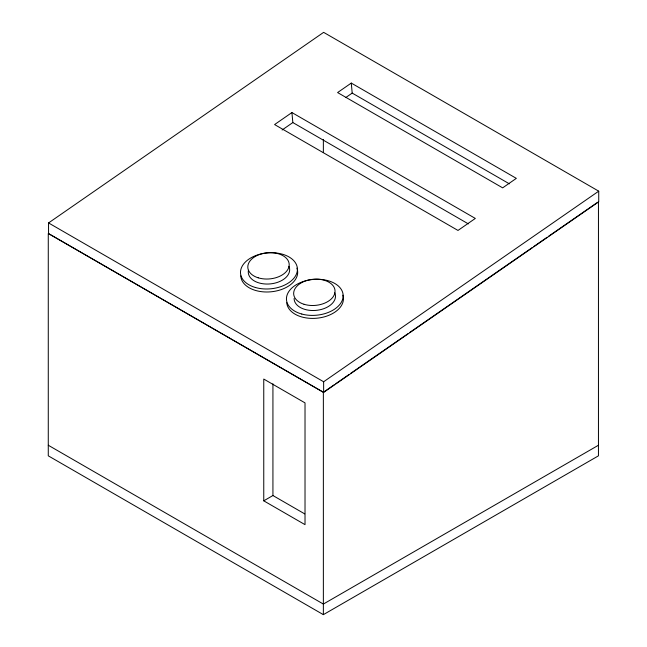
<?xml version="1.0" encoding="UTF-8"?>
<svg xmlns="http://www.w3.org/2000/svg" width="647" height="647" viewBox="0 0 647 647"><rect width="100%" height="100%" fill="white"/><g stroke="black" fill="none" stroke-linecap="round" stroke-linejoin="round"><path stroke-width="0.97" d="M48.549 222.94L323.637 32.35L598.726 191.172L598.726 201.815L323.637 392.397L48.549 233.575L48.549 222.94L323.637 381.762L323.637 392.397M291.926 112.554L274.595 124.564L457.987 230.445L475.327 218.435L291.926 112.554L292.84 122.558L468.379 223.902M282.108 129.998L292.84 122.558M351.281 83.075L337.597 92.561L502.654 187.856L516.338 178.37L351.281 83.075L352.194 93.087L509.391 183.845M345.757 97.551L352.194 93.087M323.637 381.762L598.726 191.172M598.451 201.71L598.451 455.828L323.363 614.65L323.363 392.292L334.135 384.836M335.793 383.687L349.048 374.5M350.706 373.351L407.877 333.739M409.535 332.59L532.166 247.631M533.824 246.483L547.079 237.295M548.737 236.155L597.626 202.285M263.758 500.827L305.02 524.652L305.02 402.887L263.758 379.061L263.758 500.827L272.929 495.529L304.737 513.896M598.451 445.241L323.363 604.063L48.274 445.241M323.363 392.292L48.274 233.47L48.274 455.828L323.363 614.65M323.363 139.396L323.363 152.53M272.929 383.833L272.929 495.529M296.908 268.141A28.533 18.027 -5.2 0 1 272.929 291.579A28.533 18.027 -5.2 0 1 240.789 275.873M342.861 295.186A28.428 17.962 -5.2 0 1 318.607 318.009A28.428 17.962 -5.2 0 1 286.758 302.707M288.942 266.338A20.753 13.11 -5.2 0 1 270.365 283.896A20.753 13.11 -5.2 0 1 248.432 270.3M334.79 292.808A20.753 13.11 -5.2 0 1 317.564 310.204A20.753 13.11 -5.2 0 1 294.11 298.493M258.202 277.814A20.753 13.11 -5.2 0 0 289.201 264.696A20.753 13.11 -5.2 0 0 258.113 255.055A20.753 13.11 -5.2 0 0 258.202 277.814M304.05 304.284A20.753 13.11 -5.2 0 0 335.049 291.166A20.753 13.11 -5.2 0 0 303.961 281.526A20.753 13.11 -5.2 0 0 304.05 304.284M301.777 314.038A28.428 17.962 -5.2 0 0 343.136 294.959A28.428 17.962 -5.2 0 0 299.521 282.998A28.428 17.962 -5.2 0 0 301.777 314.038M255.363 287.478A28.533 18.027 -5.2 0 0 297.41 268.845A28.533 18.027 -5.2 0 0 254.109 256.252A28.533 18.027 -5.2 0 0 255.363 287.478"/></g></svg>
